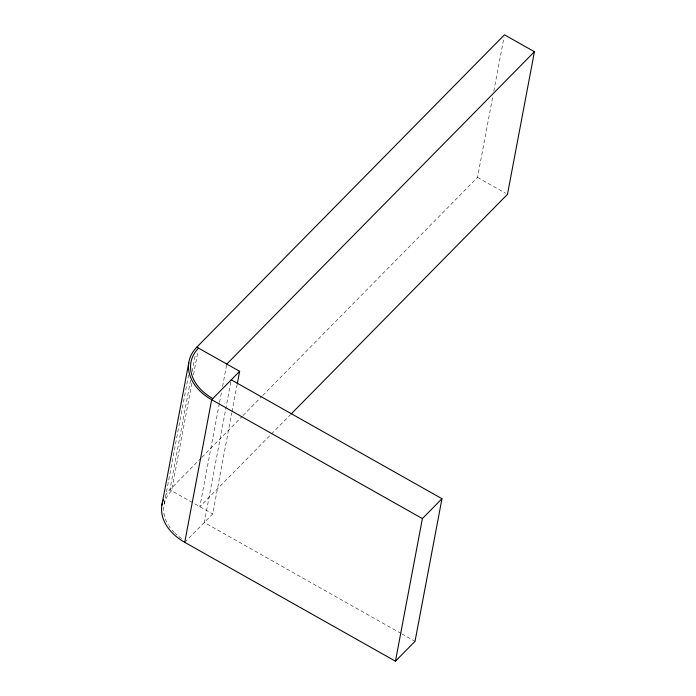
<?xml version="1.0" encoding="UTF-8"?>
<svg xmlns="http://www.w3.org/2000/svg" width="696" height="696" viewBox="0 0 696 696"><rect width="100%" height="100%" fill="white"/><g stroke="black" fill="none" stroke-linecap="round" stroke-linejoin="round"><path stroke-width="0.52" stroke-dasharray="3.48 2.61" d="M164.221 503.834L188.555 375.057M190.591 380.155L169.876 489.775A51.582 36.67 10.7 0 0 166.022 494.517M192.2 371.638L195.411 354.612M191.896 383.244L171.59 490.741A49.52 35.2 10.7 0 0 168.328 525.062M193.505 374.735L197.934 351.315M219.353 403.445L199.848 506.688L270.666 434.782M219.553 402.384L221.363 392.805M222.572 386.419L226.591 365.13M230.846 381.965L204.302 522.452L400.853 633.325M184.727 542.332L212.698 513.935L231.803 412.824M232.003 411.762L237.023 385.149M262.775 395.45L477.508 177.419L492.994 95.465M493.795 91.211L504.052 36.931M201.092 458.072L169.876 489.775L212.698 513.935M201.857 457.307L242.217 416.321M242.974 415.555L262.009 396.224M271.423 434.008L290.467 414.677M477.508 177.419L505.609 193.27M401.792 633.856L415.025 641.32M181.7 538.617A49.52 35.2 10.7 0 1 175.114 533.327M174.461 532.692A49.52 35.2 10.7 0 1 171.451 529.404M170.111 527.69A49.52 35.2 10.7 0 1 168.893 525.941"/><path stroke-width="1.04" d="M161.846 505.305L188.79 362.686M231.255 379.833L441.969 498.71L415.025 641.32L395.45 661.2L184.727 542.332L211.671 399.713A51.582 36.67 10.7 0 1 196.82 347.156L504.452 34.8L534.432 51.713L507.48 194.323L291.224 413.902M237.232 384.088L239.641 371.316L196.82 347.156M395.45 661.2L422.394 518.581L441.969 498.71M226.792 364.069L534.432 51.713M239.641 371.316L211.671 399.713L422.394 518.581M212.793 398.573A49.52 35.2 10.7 0 1 198.534 348.122M184.727 542.332A51.582 36.67 10.7 0 1 163.325 499.737"/></g></svg>
